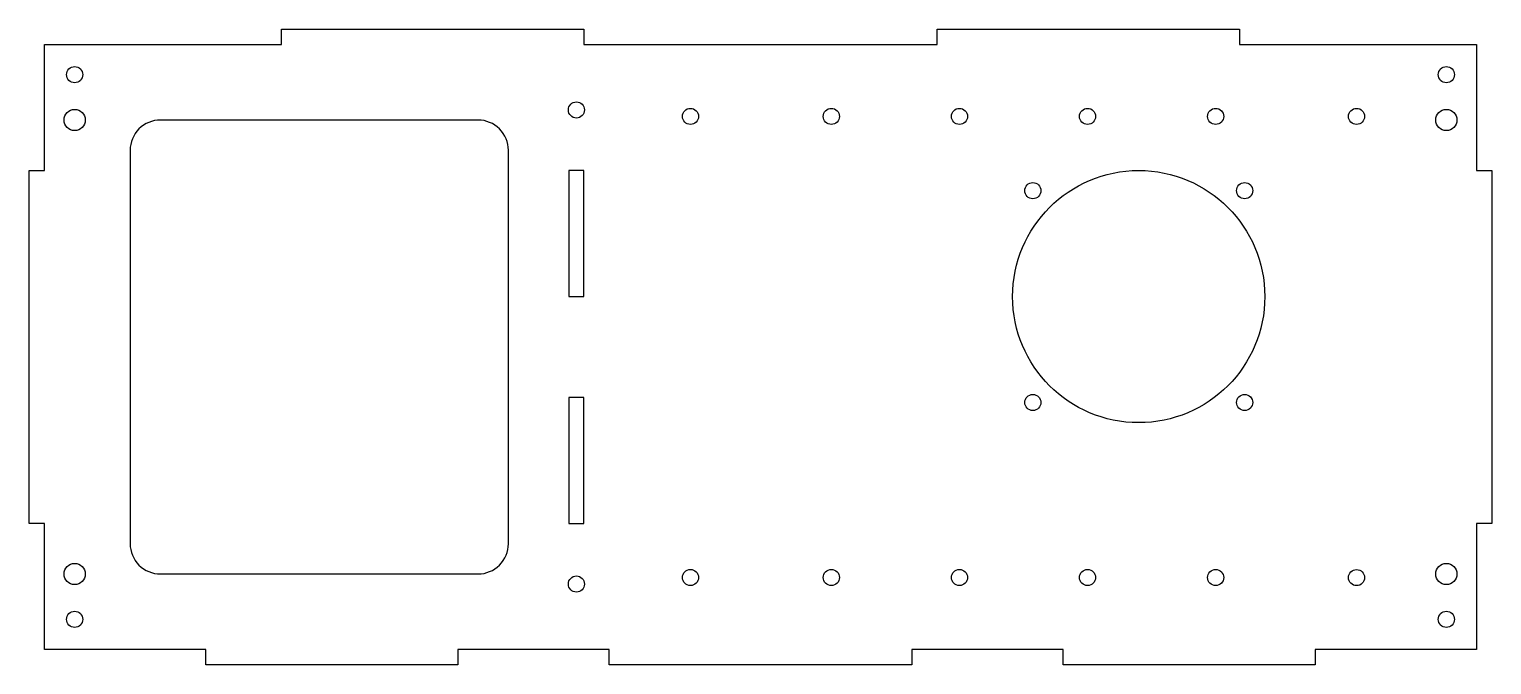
# Model space of a CAD drawing. Header units: millimetres. Extents: x 0 to 290, y -3 to 123.
import ezdxf

# ---------------------------------------------------------------- set-up
doc = ezdxf.new("R2010")
doc.units = ezdxf.units.MM
doc.layers.get('0').update_dxf_attribs({"linetype": 'CONTINUOUS'})

msp = doc.modelspace()

# ---------------------------------------------------------------- linework, layer by layer
for points in [[(290, 95), (290, 25), (288, 25), (287, 25), (287, 0), (255, 0), (255, -3), (205, -3), (205, 0), (175, 0), (175, -3), (115, -3), (115, 0), (85, 0), (85, -3), (35, -3), (35, 0), (3, 0), (3, 25), (0, 25), (0, 95), (3, 95), (3, 120), (50, 120), (50, 123), (110, 123), (110, 120), (180, 120), (180, 123), (240, 123), (240, 120), (287, 120), (287, 95), (288, 95)], [(110, 95), (107, 95), (107, 70), (110, 70)], [(110, 50), (107, 50), (107, 25), (110, 25)]]:
    msp.add_lwpolyline(points, close=True)
msp.add_lwpolyline([(89, 105), (26, 105, 0.414214), (20, 99), (20, 21, 0.414214), (26, 15), (89, 15, 0.414214), (95, 21), (95, 99, 0.414214)], format="xyb", close=True)
for centre, radius in [((9, 114), 1.6), ((281, 114), 1.6), ((108.5, 107), 1.6), ((131.11, 105.72), 1.6), ((159.05, 105.72), 1.6), ((184.45, 105.72), 1.6), ((209.85, 105.72), 1.6), ((235.25, 105.72), 1.6), ((263.19, 105.72), 1.6), ((9, 105), 2.1), ((281, 105), 2.1), ((220, 70), 25), ((199, 91), 1.6), ((241, 91), 1.6), ((199, 49), 1.6), ((241, 49), 1.6), ((9, 15), 2.1), ((108.5, 13), 1.6), ((131.11, 14.3), 1.6), ((159.05, 14.3), 1.6), ((184.45, 14.3), 1.6), ((209.85, 14.3), 1.6), ((235.25, 14.29), 1.6), ((263.19, 14.28), 1.6), ((281, 15), 2.1), ((9, 6), 1.6), ((281, 6), 1.6)]:
    msp.add_circle(centre, radius)

doc.saveas('drawing.dxf')
